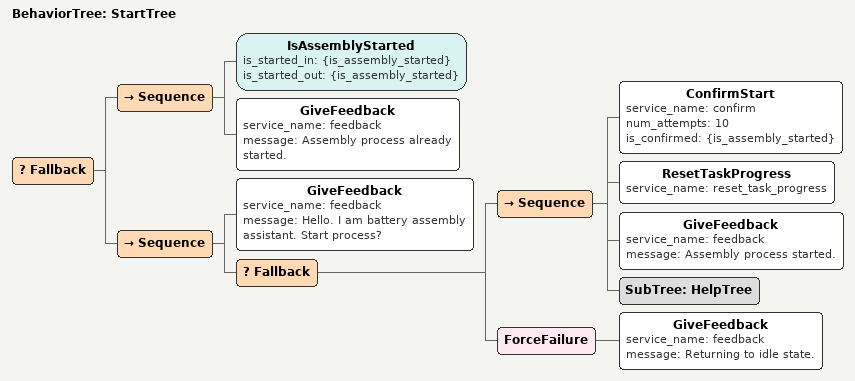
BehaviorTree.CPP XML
<root BTCPP_format="4">
    <BehaviorTree ID="StartTree">
        <Fallback>
            <Sequence>
                <IsAssemblyStarted is_started_in="{is_assembly_started}"
                                is_started_out="{is_assembly_started}"/>
                <GiveFeedback service_name="feedback"
                            message="Assembly process already started."/>
            </Sequence>
            <Sequence>
                <GiveFeedback service_name="feedback"
                            message="Hello. I am battery assembly assistant. Start process?"/>
                <Fallback>
                    <Sequence>
                        <ConfirmStart service_name="confirm"
                                    num_attempts="10"
                                    is_confirmed="{is_assembly_started}"/>
                        <ResetTaskProgress service_name="reset_task_progress"/>
                        <GiveFeedback service_name="feedback"
                                    message="Assembly process started."/>
                        <SubTree ID= "HelpTree"/>
                    </Sequence>
                    <ForceFailure>
                        <GiveFeedback service_name="feedback"
                                    message="Returning to idle state."/>
                    </ForceFailure>
                </Fallback>
            </Sequence>
        </Fallback>
    </BehaviorTree>
</root>
